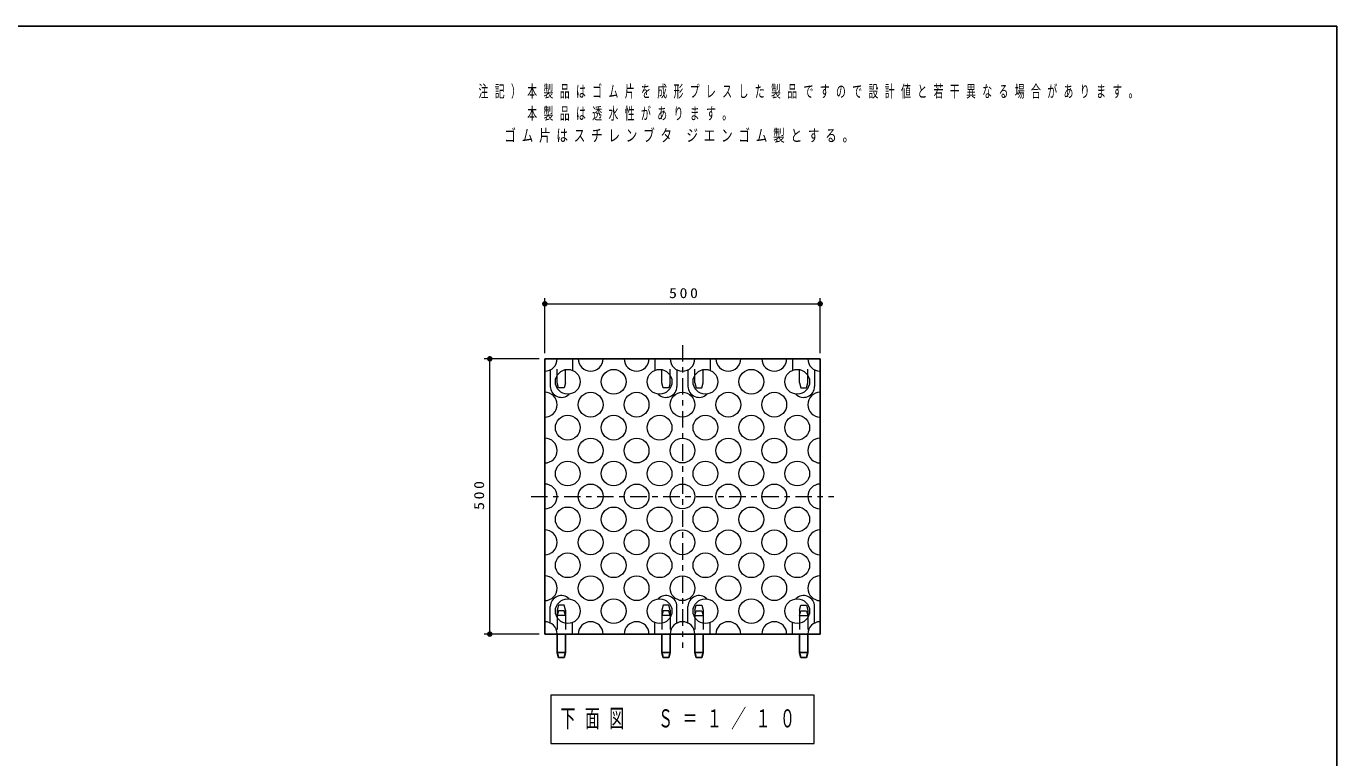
# Model space of a CAD drawing. Units: millimetres on the paper. Extents: x -365 to 0, y 0 to 257.
# Drawn here: x -238 to 0, y 124.1 to 257 of the extents above; entities that cross this region are included whole.
import ezdxf

# ---------------------------------------------------------------- set-up
doc = ezdxf.new("R2010")
doc.units = ezdxf.units.MM
doc.linetypes.add('USER1', pattern=[4.5, 2.5, -2])
doc.linetypes.add('USER2', pattern=[6, 3, -1, 1, -1])
doc.layers.add('1_10', color=7, linetype='Continuous', lineweight=13)
doc.layers.add('LY_3', color=7, linetype='Continuous', lineweight=13)
doc.styles.add('ＭＳ ゴシック', font='')
doc.styles.get('ＭＳ ゴシック').set_extended_font_data('MS Gothic')

# ---------------------------------------------------------------- blocks, each defined once
blk = doc.blocks.new('filled_dot')
at = {"color": 0, "linetype": 'Continuous', "lineweight": -2, "const_width": 1.25}
blk.add_lwpolyline([(-0.625, 0, 1), (0.625, 0, 1)], format="xyb", close=True, dxfattribs=at)

msp = doc.modelspace()

# ---------------------------------------------------------------- linework, layer by layer
at = {"layer": '1_10'}
for p, q in [((-143.82, 197.581), (-143.82, 207.581)), ((-93.82, 197.581), (-93.82, 207.581)), ((-143.82, 206.581), (-93.82, 206.581)), ((-144.82, 196.581), (-154.82, 196.581)), ((-153.82, 146.581), (-153.82, 196.581)), ((-138.82, 196.581), (-138.82, 194.505)), ((-123.82, 196.581), (-123.82, 194.505)), ((-113.82, 196.581), (-113.82, 194.505)), ((-98.82, 196.581), (-98.82, 194.505)), ((-142.82, 194.566), (-142.82, 191.581)), ((-119.82, 194.566), (-119.82, 191.581)), ((-117.82, 194.566), (-117.82, 191.581)), ((-94.82, 194.566), (-94.82, 191.581)), ((-142.82, 148.597), (-142.82, 151.581)), ((-119.82, 148.597), (-119.82, 151.581)), ((-117.82, 148.597), (-117.82, 151.581)), ((-94.82, 148.597), (-94.82, 151.581)), ((-138.82, 146.581), (-138.82, 148.658)), ((-123.82, 146.581), (-123.82, 148.658)), ((-113.82, 146.581), (-113.82, 148.658)), ((-98.82, 146.581), (-98.82, 148.658)), ((-144.82, 146.581), (-154.82, 146.581)), ((-142.72, 135.481), (-142.72, 126.681)), ((-94.92, 135.481), (-142.72, 135.481)), ((-94.92, 126.681), (-94.92, 135.481)), ((-142.72, 126.681), (-94.92, 126.681))]:
    msp.add_line(p, q, dxfattribs=at)
at = {"layer": '1_10', "linetype": 'USER2'}
for p, q in [((-118.82, 199.081), (-118.82, 144.081)), ((-146.32, 171.581), (-91.32, 171.581))]:
    msp.add_line(p, q, dxfattribs=at)
at = {"layer": '1_10', "color": 3, "lineweight": 25}
for p, q in [((-93.82, 196.581), (-143.82, 196.581)), ((-143.82, 196.581), (-143.82, 146.581)), ((-93.82, 196.581), (-93.82, 146.581)), ((-93.82, 146.581), (-143.82, 146.581)), ((-141.57, 146.581), (-141.57, 143.231)), ((-140.07, 146.581), (-140.07, 143.231)), ((-122.57, 146.581), (-122.57, 143.231)), ((-121.07, 146.581), (-121.07, 143.231)), ((-116.57, 146.581), (-116.57, 143.231)), ((-115.07, 146.581), (-115.07, 143.231)), ((-97.57, 146.581), (-97.57, 143.231)), ((-96.07, 146.581), (-96.07, 143.231)), ((-141.32, 142.331), (-141.57, 143.231)), ((-140.07, 143.231), (-141.57, 143.231)), ((-140.32, 142.331), (-140.07, 143.231)), ((-122.32, 142.331), (-122.57, 143.231)), ((-121.07, 143.231), (-122.57, 143.231)), ((-121.32, 142.331), (-121.07, 143.231)), ((-116.32, 142.331), (-116.57, 143.231)), ((-116.57, 143.231), (-115.07, 143.231)), ((-115.32, 142.331), (-115.07, 143.231)), ((-97.32, 142.331), (-97.57, 143.231)), ((-97.57, 143.231), (-96.07, 143.231)), ((-96.32, 142.331), (-96.07, 143.231)), ((-140.32, 142.331), (-141.32, 142.331)), ((-121.32, 142.331), (-122.32, 142.331)), ((-116.32, 142.331), (-115.32, 142.331)), ((-97.32, 142.331), (-96.32, 142.331))]:
    msp.add_line(p, q, dxfattribs=at)
at = {"layer": '1_10', "linetype": 'USER1'}
for p, q in [((-141.57, 192.231), (-141.57, 196.581)), ((-140.07, 192.231), (-140.07, 196.581)), ((-122.57, 192.231), (-122.57, 196.581)), ((-121.07, 192.231), (-121.07, 196.581)), ((-116.57, 192.231), (-116.57, 196.581)), ((-115.07, 192.231), (-115.07, 196.581)), ((-97.57, 192.231), (-97.57, 196.581)), ((-96.07, 192.231), (-96.07, 196.581)), ((-141.32, 191.331), (-141.57, 192.231)), ((-140.32, 191.331), (-141.32, 191.331)), ((-140.07, 192.231), (-140.32, 191.331)), ((-122.32, 191.331), (-122.57, 192.231)), ((-121.32, 191.331), (-122.32, 191.331)), ((-121.07, 192.231), (-121.32, 191.331)), ((-116.57, 192.231), (-116.32, 191.331)), ((-116.32, 191.331), (-115.32, 191.331)), ((-115.32, 191.331), (-115.07, 192.231)), ((-97.57, 192.231), (-97.32, 191.331)), ((-97.32, 191.331), (-96.32, 191.331)), ((-96.32, 191.331), (-96.07, 192.231)), ((-141.32, 151.831), (-141.57, 150.931)), ((-141.57, 150.931), (-141.57, 146.581)), ((-141.32, 150.831), (-141.57, 149.931)), ((-140.32, 151.831), (-141.32, 151.831)), ((-140.32, 150.831), (-141.32, 150.831)), ((-140.07, 150.931), (-140.32, 151.831)), ((-140.07, 149.931), (-140.32, 150.831)), ((-140.07, 150.931), (-140.07, 146.581)), ((-122.32, 151.831), (-122.57, 150.931)), ((-122.57, 150.931), (-122.57, 146.581)), ((-122.32, 150.831), (-122.57, 149.931)), ((-121.32, 151.831), (-122.32, 151.831)), ((-121.32, 150.831), (-122.32, 150.831)), ((-121.07, 150.931), (-121.32, 151.831)), ((-121.07, 149.931), (-121.32, 150.831)), ((-121.07, 150.931), (-121.07, 146.581)), ((-116.57, 150.931), (-116.32, 151.831)), ((-116.57, 150.931), (-116.57, 146.581)), ((-116.57, 149.931), (-116.32, 150.831)), ((-116.32, 151.831), (-115.32, 151.831)), ((-116.32, 150.831), (-115.32, 150.831)), ((-115.32, 151.831), (-115.07, 150.931)), ((-115.32, 150.831), (-115.07, 149.931)), ((-115.07, 150.931), (-115.07, 146.581)), ((-97.57, 150.931), (-97.32, 151.831)), ((-97.57, 150.931), (-97.57, 146.581)), ((-97.57, 149.931), (-97.32, 150.831)), ((-97.32, 151.831), (-96.32, 151.831)), ((-97.32, 150.831), (-96.32, 150.831)), ((-96.32, 151.831), (-96.07, 150.931)), ((-96.32, 150.831), (-96.07, 149.931)), ((-96.07, 150.931), (-96.07, 146.581)), ((-140.07, 149.931), (-141.57, 149.931)), ((-141.57, 149.931), (-141.57, 146.581)), ((-140.07, 149.931), (-140.07, 146.581)), ((-121.07, 149.931), (-122.57, 149.931)), ((-122.57, 149.931), (-122.57, 146.581)), ((-121.07, 149.931), (-121.07, 146.581)), ((-116.57, 149.931), (-115.07, 149.931)), ((-116.57, 149.931), (-116.57, 146.581)), ((-115.07, 149.931), (-115.07, 146.581)), ((-97.57, 149.931), (-96.07, 149.931)), ((-97.57, 149.931), (-97.57, 146.581)), ((-96.07, 149.931), (-96.07, 146.581))]:
    msp.add_line(p, q, dxfattribs=at)
at = {"layer": '1_10'}
for centre in [(-139.654, 192.415), (-131.32, 192.415), (-122.987, 192.415), (-114.654, 192.415), (-106.32, 192.415), (-97.987, 192.415), (-135.487, 188.248), (-127.154, 188.248), (-118.82, 188.248), (-110.487, 188.248), (-102.154, 188.248), (-139.654, 184.081), (-131.32, 184.081), (-122.987, 184.081), (-114.654, 184.081), (-106.32, 184.081), (-97.987, 184.081), (-135.487, 179.915), (-127.154, 179.915), (-118.82, 179.915), (-110.487, 179.915), (-102.154, 179.915), (-139.654, 175.748), (-131.32, 175.748), (-122.987, 175.748), (-114.654, 175.748), (-106.32, 175.748), (-97.987, 175.748), (-135.487, 171.581), (-127.154, 171.581), (-118.82, 171.581), (-110.487, 171.581), (-102.154, 171.581), (-139.654, 167.415), (-131.32, 167.415), (-122.987, 167.415), (-114.654, 167.415), (-106.32, 167.415), (-97.987, 167.415), (-135.487, 163.248), (-127.154, 163.248), (-118.82, 163.248), (-110.487, 163.248), (-102.154, 163.248), (-139.654, 159.081), (-131.32, 159.081), (-122.987, 159.081), (-114.654, 159.081), (-106.32, 159.081), (-97.987, 159.081), (-135.487, 154.915), (-127.154, 154.915), (-118.82, 154.915), (-110.487, 154.915), (-102.154, 154.915), (-139.654, 150.748), (-139.654, 150.748), (-131.32, 150.748), (-122.987, 150.748), (-114.654, 150.748), (-106.32, 150.748), (-97.987, 150.748)]:
    msp.add_circle(centre, 2.25, dxfattribs=at)
for centre, radius, start, end in [((-143.82, 196.581), 2.25, 270, 0), ((-135.487, 196.581), 2.25, 180, 0), ((-127.154, 196.581), 2.25, 180, 0), ((-118.82, 196.581), 2.25, 180, 0), ((-110.487, 196.581), 2.25, 180, 0), ((-102.154, 196.581), 2.25, 180, 0), ((-93.82, 196.581), 2.25, 180, 270), ((-143.82, 188.248), 2.25, 270, 90), ((-140.82, 191.581), 2, 180, 315.50931), ((-121.82, 191.581), 2, 224.49069, 0), ((-115.82, 191.581), 2, 180, 315.50931), ((-96.82, 191.581), 2, 224.49069, 0), ((-93.82, 188.248), 2.25, 90, 270), ((-143.82, 179.915), 2.25, 270, 90), ((-93.82, 179.915), 2.25, 90, 270), ((-143.82, 171.581), 2.25, 270, 90), ((-93.82, 171.581), 2.25, 90, 270), ((-143.82, 163.248), 2.25, 270, 90), ((-93.82, 163.248), 2.25, 90, 270), ((-143.82, 154.915), 2.25, 270, 90), ((-93.82, 154.915), 2.25, 90, 270), ((-140.82, 151.581), 2, 44.49069, 180), ((-121.82, 151.581), 2, 0, 135.50931), ((-115.82, 151.581), 2, 44.49069, 180), ((-96.82, 151.581), 2, 0, 135.50931), ((-143.82, 146.581), 2.25, 0, 90), ((-135.487, 146.581), 2.25, 0, 180), ((-127.154, 146.581), 2.25, 0, 180), ((-118.82, 146.581), 2.25, 0, 180), ((-110.487, 146.581), 2.25, 0, 180), ((-102.154, 146.581), 2.25, 0, 180), ((-93.82, 146.581), 2.25, 90, 180)]:
    msp.add_arc(centre, radius, start, end, dxfattribs=at)
at = {"layer": 'LY_3', "color": 20, "lineweight": 25}
for p, q in [((0, 257), (-365, 257)), ((0, 0), (0, 257))]:
    msp.add_line(p, q, dxfattribs=at)

# ---------------------------------------------------------------- block references
at = {"layer": '1_10', "xscale": 0.4, "yscale": 0.4}
msp.add_blockref('filled_dot', (-143.82, 206.581), dxfattribs=at)
for p, rotation in [((-93.82, 206.581), 180), ((-153.82, 196.581), 270), ((-153.82, 146.581), 90)]:
    msp.add_blockref('filled_dot', p, dxfattribs=dict(at, rotation=rotation))

# ---------------------------------------------------------------- texts
at = {"layer": '1_10', "style": 'ＭＳ ゴシック'}
for s, insert, char_height, attachment_point in [('\\T1.64;\\W0.6;注記）本製品はゴム片を成形プレスした製品ですので設計値と若干異なる場合があります。', (-155.874, 245.039), 2.199, 4), ('\\T1.64;\\W0.6;\u3000\u3000\u3000本製品は透水性があります。', (-155.874, 241.039), 2.199, 4), ('\\T1.5;\\W0.7;\\~\\~\\~ゴム片はスチレンブタ\\~ジエンゴム製とする。', (-155.874, 237.039), 2.199, 4), ('\\T1.33;\\W1.15;500', (-118.404, 207.581), 1.833, 8), ('\\T1.64;\\W0.6;下面図\u3000Ｓ＝１／１０', (-118.82, 131.081), 3.299, 5)]:
    msp.add_mtext(s, dxfattribs=dict(at, insert=insert, char_height=char_height, attachment_point=attachment_point))
at = {"layer": '1_10', "insert": (-154.82, 171.998), "char_height": 1.833, "attachment_point": 8, "rotation": 90, "style": 'ＭＳ ゴシック'}
msp.add_mtext('\\T1.33;\\W1.15;500', dxfattribs=at)

doc.saveas('drawing.dxf')
